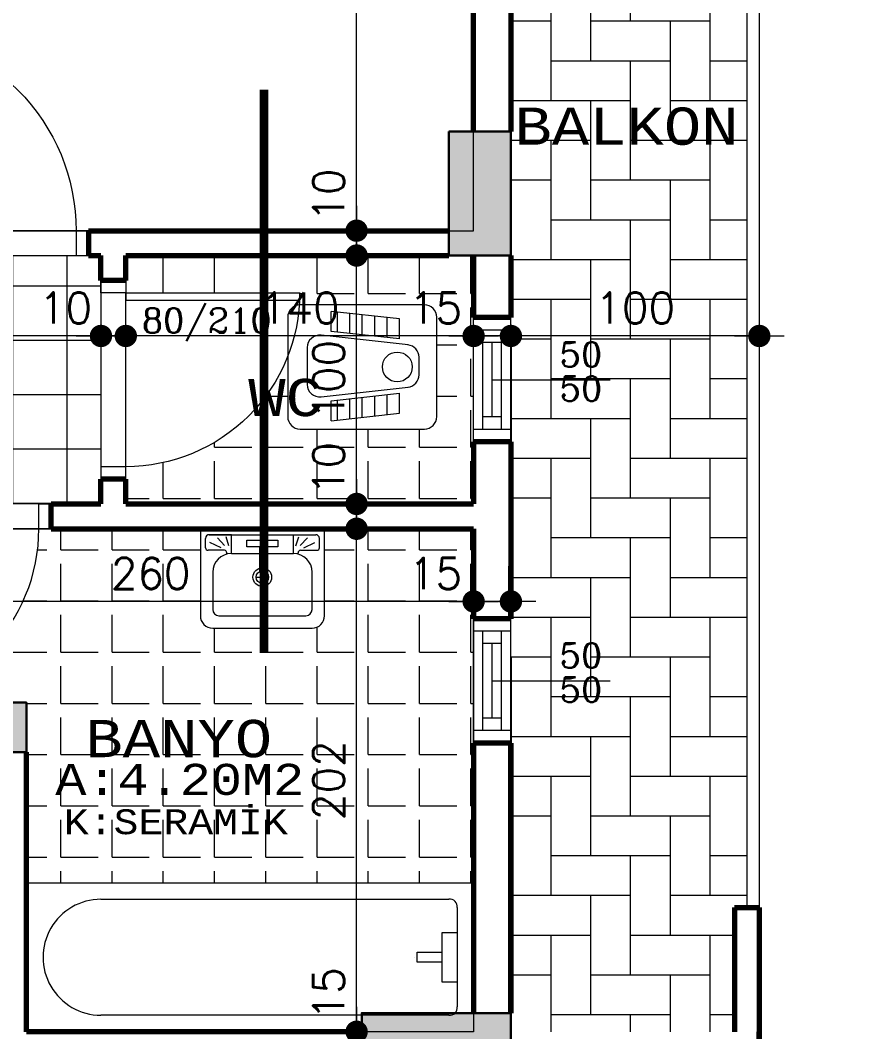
# Model space of a CAD drawing. Header units: millimetres. Extents: x 35860 to 71103, y -11298 to -8385.
# Drawn here: x 47753.6 to 48095.9, y -9990.9 to -9583.7 of the extents above; entities that cross this region are included whole.
import ezdxf
from ezdxf.enums import TextEntityAlignment as Align

# ---------------------------------------------------------------- set-up
doc = ezdxf.new("R2010")
doc.units = ezdxf.units.MM
doc.header["$MEASUREMENT"] = 0
doc.layers.get('0').update_dxf_attribs({"lineweight": 15})
doc.layers.get('Defpoints').update_dxf_attribs({"lineweight": 20})
for name, color, linetype, lineweight in [('02', 2, 'Continuous', 20), ('03_Yazı', 1, 'Continuous', 30), ('05', 4, 'Continuous', 50), ('07', 3, 'Continuous', 70), ('Aks&Tefriş', 5, 'Continuous', 20), ('Kolon', 6, 'Continuous', 30), ('Merd&Balkon', 40, 'Continuous', 20), ('Ölçü', 140, 'Continuous', 20)]:
    doc.layers.add(name, color=color, linetype=linetype, lineweight=lineweight)
doc.layers.add('Lay_X', color=45, linetype='Continuous', lineweight=13, plot=False)
doc.styles.add('0', font='txt.shx')
doc.styles.add('C', font='')
doc.styles.add('C3', font='', dxfattribs={"height": 15})
doc.styles.add('ROMANC', font='romanc', dxfattribs={"height": 0.11})
doc.styles.get('C').set_extended_font_data('Courier New Tur')
doc.styles.get('C3').set_extended_font_data('Courier New Tur')
doc.dimstyles.new('2', dxfattribs={"dimtxt": 12.5, "dimasz": 1, "dimexe": 0, "dimexo": 0, "dimgap": 5, "dimtad": 1, "dimdec": 0, "dimlfac": -1, "dimzin": 12, "dimdsep": 46, "dimtxsty": '0', "dimblk": 'DOT', "dimcen": 2.5, "dimse1": 1, "dimse2": 1, "dimclrd": 256, "dimclrt": 1, "dimadec": 0, "dimazin": 0, "dimtfac": 1, "dimtdec": 0, "dimtmove": 0, "dimatfit": 0, "dimldrblk": 'DOT', "dimfxl": 1, "dimtolj": 1, "dimtzin": 0, "dimlwd": -1, "dimarcsym": 0})
doc.dimstyles.new('_VI80I', dxfattribs={"dimtxt": 15, "dimasz": 1, "dimexe": 0, "dimexo": 100, "dimgap": 5, "dimtad": 1, "dimdec": 0, "dimlfac": -1, "dimzin": 12, "dimdsep": 46, "dimtxsty": '0', "dimblk1": 'DOT80_2', "dimblk2": 'DOT80_1', "dimsah": 1, "dimcen": 2.5, "dimse1": 1, "dimse2": 1, "dimclrd": 256, "dimclrt": 1, "dimadec": 8, "dimazin": 0, "dimtfac": 1, "dimtdec": 0, "dimtmove": 0, "dimatfit": 0, "dimldrblk": 'DOT', "dimfxl": 1, "dimtolj": 1, "dimtzin": 0, "dimlwd": -1, "dimarcsym": 0})
pattern_1 = [(0, (-2080.745, 0), (0, 20.625), [15, -5.625]), (90, (-2080.745, 0), (-20.625, 1e-15), [15, -5.625])]

# ---------------------------------------------------------------- blocks, each defined once
blk = doc.blocks.new('DOT')
at = {"color": 0}
blk.add_line((-10, 0), (10, 0), dxfattribs=at)
at = {"color": 0, "const_width": 4.5}
blk.add_lwpolyline([(-2.25, 0, 1), (2.25, 0, 1)], format="xyb", close=True, dxfattribs=at)
blk = doc.blocks.new('*D620')
at = {"layer": 'Defpoints', "color": 0, "transparency": 16777216}
for p in [(47951.06, -9703.42), (47951.06, -9710.8), (48051.06, -9940.92)]:
    blk.add_point(p, dxfattribs=at)
at = {"layer": 'Ölçü', "transparency": 16777216}
blk.add_line((48050.06, -9710.8), (47952.06, -9710.8), dxfattribs=at)
at = {"layer": 'Ölçü', "transparency": 16777216, "rotation": 180}
blk.add_blockref('DOT', (47951.06, -9710.8), dxfattribs=at)
at = {"layer": 'Ölçü', "transparency": 16777216}
blk.add_blockref('DOT', (48051.06, -9710.8), dxfattribs=at)
at = {"layer": 'Ölçü', "color": 1, "transparency": 16777216, "insert": (48001.06, -9699.55), "char_height": 12.5, "attachment_point": 5, "style": '0'}
blk.add_mtext('\\A1;100', dxfattribs=at)
blk = doc.blocks.new('*D621')
at = {"layer": 'Defpoints', "color": 0, "transparency": 16777216}
for p in [(47936.06, -9703.42), (47951.06, -9703.42), (47936.06, -9710.8)]:
    blk.add_point(p, dxfattribs=at)
at = {"layer": 'Ölçü', "transparency": 16777216}
for p, q in [((47935.06, -9710.8), (47907.39, -9710.8)), ((47951.06, -9710.8), (47936.06, -9710.8)), ((47952.06, -9710.8), (47953.06, -9710.8))]:
    blk.add_line(p, q, dxfattribs=at)
blk.add_blockref('DOT', (47936.06, -9710.8), dxfattribs=at)
at = {"layer": 'Ölçü', "transparency": 16777216, "rotation": 180}
blk.add_blockref('DOT', (47951.06, -9710.8), dxfattribs=at)
at = {"layer": 'Ölçü', "color": 1, "transparency": 16777216, "insert": (47920.73, -9699.55), "char_height": 12.5, "attachment_point": 5, "style": '0'}
blk.add_mtext('\\A1;15', dxfattribs=at)
blk = doc.blocks.new('*D622')
at = {"layer": 'Defpoints', "color": 0, "transparency": 16777216}
for p in [(47796.06, -9688.42), (47936.06, -9703.42), (47796.06, -9710.8)]:
    blk.add_point(p, dxfattribs=at)
at = {"layer": 'Ölçü', "transparency": 16777216}
blk.add_line((47935.06, -9710.8), (47797.06, -9710.8), dxfattribs=at)
at = {"layer": 'Ölçü', "transparency": 16777216, "rotation": 180}
blk.add_blockref('DOT', (47796.06, -9710.8), dxfattribs=at)
at = {"layer": 'Ölçü', "transparency": 16777216}
blk.add_blockref('DOT', (47936.06, -9710.8), dxfattribs=at)
at = {"layer": 'Ölçü', "color": 1, "transparency": 16777216, "insert": (47866.06, -9699.55), "char_height": 12.5, "attachment_point": 5, "style": '0'}
blk.add_mtext('\\A1;140', dxfattribs=at)
blk = doc.blocks.new('*D623')
at = {"layer": 'Defpoints', "color": 0, "transparency": 16777216}
for p in [(47786.06, -9688.42), (47796.06, -9688.42), (47786.06, -9710.8)]:
    blk.add_point(p, dxfattribs=at)
at = {"layer": 'Ölçü', "transparency": 16777216}
for p, q in [((47785.06, -9710.8), (47759.48, -9710.8)), ((47796.06, -9710.8), (47786.06, -9710.8)), ((47797.06, -9710.8), (47798.06, -9710.8))]:
    blk.add_line(p, q, dxfattribs=at)
blk.add_blockref('DOT', (47786.06, -9710.8), dxfattribs=at)
at = {"layer": 'Ölçü', "transparency": 16777216, "rotation": 180}
blk.add_blockref('DOT', (47796.06, -9710.8), dxfattribs=at)
at = {"layer": 'Ölçü', "color": 1, "transparency": 16777216, "insert": (47771.77, -9699.55), "char_height": 12.5, "attachment_point": 5, "style": '0'}
blk.add_mtext('\\A1;10', dxfattribs=at)
blk = doc.blocks.new('*D624')
at = {"layer": 'Defpoints', "color": 0, "transparency": 16777216}
for p in [(47786.06, -9688.42), (47376.06, -9710.8), (47376.06, -9778.42)]:
    blk.add_point(p, dxfattribs=at)
at = {"layer": 'Ölçü', "transparency": 16777216}
blk.add_line((47785.06, -9710.8), (47377.06, -9710.8), dxfattribs=at)
at = {"layer": 'Ölçü', "transparency": 16777216, "rotation": 180}
blk.add_blockref('DOT', (47376.06, -9710.8), dxfattribs=at)
at = {"layer": 'Ölçü', "transparency": 16777216}
blk.add_blockref('DOT', (47786.06, -9710.8), dxfattribs=at)
at = {"layer": 'Ölçü', "color": 1, "transparency": 16777216, "insert": (47581.06, -9699.55), "char_height": 12.5, "attachment_point": 5, "style": '0'}
blk.add_mtext('\\A1;410', dxfattribs=at)
blk = doc.blocks.new('*D628')
at = {"layer": 'Defpoints', "color": 0, "transparency": 16777216}
for p in [(47936.06, -9817.68), (47936.06, -9824.67), (47951.06, -9824.67)]:
    blk.add_point(p, dxfattribs=at)
at = {"layer": 'Ölçü', "transparency": 16777216}
for p, q in [((47935.06, -9817.68), (47907.39, -9817.68)), ((47951.06, -9817.68), (47936.06, -9817.68)), ((47952.06, -9817.68), (47953.06, -9817.68))]:
    blk.add_line(p, q, dxfattribs=at)
blk.add_blockref('DOT', (47936.06, -9817.68), dxfattribs=at)
at = {"layer": 'Ölçü', "transparency": 16777216, "rotation": 180}
blk.add_blockref('DOT', (47951.06, -9817.68), dxfattribs=at)
at = {"layer": 'Ölçü', "color": 1, "transparency": 16777216, "insert": (47920.73, -9806.43), "char_height": 12.5, "attachment_point": 5, "style": '0'}
blk.add_mtext('\\A1;15', dxfattribs=at)
blk = doc.blocks.new('*D629')
at = {"layer": 'Defpoints', "color": 0, "transparency": 16777216}
for p in [(47676.06, -9788.42), (47676.06, -9817.68), (47936.06, -9824.67)]:
    blk.add_point(p, dxfattribs=at)
at = {"layer": 'Ölçü', "transparency": 16777216}
blk.add_line((47935.06, -9817.68), (47677.06, -9817.68), dxfattribs=at)
at = {"layer": 'Ölçü', "transparency": 16777216, "rotation": 180}
blk.add_blockref('DOT', (47676.06, -9817.68), dxfattribs=at)
at = {"layer": 'Ölçü', "transparency": 16777216}
blk.add_blockref('DOT', (47936.06, -9817.68), dxfattribs=at)
at = {"layer": 'Ölçü', "color": 1, "transparency": 16777216, "insert": (47806.06, -9806.43), "char_height": 12.5, "attachment_point": 5, "style": '0'}
blk.add_mtext('\\A1;260', dxfattribs=at)
blk = doc.blocks.new('*D680')
at = {"layer": 'Defpoints', "color": 0, "transparency": 16777216}
for p in [(47888.96, -9990.92), (47951.06, -9990.92), (47951.06, -10005.92)]:
    blk.add_point(p, dxfattribs=at)
at = {"layer": 'Ölçü', "transparency": 16777216}
for p, q in [((47888.96, -9989.92), (47888.96, -9962.26)), ((47888.96, -10005.92), (47888.96, -9990.92)), ((47888.96, -10006.92), (47888.96, -10007.92))]:
    blk.add_line(p, q, dxfattribs=at)
for p, rotation in [((47888.96, -9990.92), 270), ((47888.96, -10005.92), 90)]:
    blk.add_blockref('DOT', p, dxfattribs=dict(at, rotation=rotation))
at = {"layer": 'Ölçü', "color": 1, "transparency": 16777216, "insert": (47877.71, -9975.59), "char_height": 12.5, "attachment_point": 5, "rotation": 90, "style": '0'}
blk.add_mtext('\\A1;15', dxfattribs=at)
blk = doc.blocks.new('*D681')
at = {"layer": 'Defpoints', "color": 0, "transparency": 16777216}
for p in [(47888.96, -9788.42), (47936.06, -9788.42), (47951.06, -9990.92)]:
    blk.add_point(p, dxfattribs=at)
at = {"layer": 'Ölçü', "transparency": 16777216}
blk.add_line((47888.96, -9989.92), (47888.96, -9789.42), dxfattribs=at)
for p, rotation in [((47888.96, -9788.42), 90), ((47888.96, -9990.92), 270)]:
    blk.add_blockref('DOT', p, dxfattribs=dict(at, rotation=rotation))
at = {"layer": 'Ölçü', "color": 1, "transparency": 16777216, "insert": (47877.71, -9889.67), "char_height": 12.5, "attachment_point": 5, "rotation": 90, "style": '0'}
blk.add_mtext('\\A1;202', dxfattribs=at)
blk = doc.blocks.new('*D682')
at = {"layer": 'Defpoints', "color": 0, "transparency": 16777216}
for p in [(47888.96, -9778.42), (47936.06, -9778.42), (47936.06, -9788.42)]:
    blk.add_point(p, dxfattribs=at)
at = {"layer": 'Ölçü', "transparency": 16777216}
for p, q in [((47888.96, -9777.42), (47888.96, -9751.84)), ((47888.96, -9788.42), (47888.96, -9778.42)), ((47888.96, -9789.42), (47888.96, -9790.42))]:
    blk.add_line(p, q, dxfattribs=at)
for p, rotation in [((47888.96, -9778.42), 270), ((47888.96, -9788.42), 90)]:
    blk.add_blockref('DOT', p, dxfattribs=dict(at, rotation=rotation))
at = {"layer": 'Ölçü', "color": 1, "transparency": 16777216, "insert": (47877.71, -9764.13), "char_height": 12.5, "attachment_point": 5, "rotation": 90, "style": '0'}
blk.add_mtext('\\A1;10', dxfattribs=at)
blk = doc.blocks.new('*D683')
at = {"layer": 'Defpoints', "color": 0, "transparency": 16777216}
for p in [(47888.96, -9678.42), (47926.06, -9678.42), (47936.06, -9778.42)]:
    blk.add_point(p, dxfattribs=at)
at = {"layer": 'Ölçü', "transparency": 16777216}
blk.add_line((47888.96, -9777.42), (47888.96, -9679.42), dxfattribs=at)
for p, rotation in [((47888.96, -9678.42), 90), ((47888.96, -9778.42), 270)]:
    blk.add_blockref('DOT', p, dxfattribs=dict(at, rotation=rotation))
at = {"layer": 'Ölçü', "color": 1, "transparency": 16777216, "insert": (47877.71, -9728.42), "char_height": 12.5, "attachment_point": 5, "rotation": 90, "style": '0'}
blk.add_mtext('\\A1;100', dxfattribs=at)
blk = doc.blocks.new('*D684')
at = {"layer": 'Defpoints', "color": 0, "transparency": 16777216}
for p in [(47888.96, -9668.42), (47926.06, -9668.42), (47926.06, -9678.42)]:
    blk.add_point(p, dxfattribs=at)
at = {"layer": 'Ölçü', "transparency": 16777216}
for p, q in [((47888.96, -9667.42), (47888.96, -9641.84)), ((47888.96, -9678.42), (47888.96, -9668.42)), ((47888.96, -9679.42), (47888.96, -9680.42))]:
    blk.add_line(p, q, dxfattribs=at)
for p, rotation in [((47888.96, -9668.42), 270), ((47888.96, -9678.42), 90)]:
    blk.add_blockref('DOT', p, dxfattribs=dict(at, rotation=rotation))
at = {"layer": 'Ölçü', "color": 1, "transparency": 16777216, "insert": (47877.71, -9654.13), "char_height": 12.5, "attachment_point": 5, "rotation": 90, "style": '0'}
blk.add_mtext('\\A1;10', dxfattribs=at)
blk = doc.blocks.new('*D685')
at = {"layer": 'Defpoints', "color": 0, "transparency": 16777216}
for p in [(47888.96, -9235.34), (47891.87, -9235.34), (47926.06, -9668.42)]:
    blk.add_point(p, dxfattribs=at)
at = {"layer": 'Ölçü', "transparency": 16777216}
blk.add_line((47888.96, -9667.42), (47888.96, -9236.34), dxfattribs=at)
for p, rotation in [((47888.96, -9235.34), 90), ((47888.96, -9668.42), 270)]:
    blk.add_blockref('DOT', p, dxfattribs=dict(at, rotation=rotation))
at = {"layer": 'Ölçü', "color": 1, "transparency": 16777216, "insert": (47877.71, -9451.88), "char_height": 12.5, "attachment_point": 5, "rotation": 90, "style": '0'}
blk.add_mtext('\\A1;433', dxfattribs=at)
blk = doc.blocks.new('DOT80_2')
at = {"color": 0}
blk.add_line((0, 0), (0, -80), dxfattribs=at)
blk.add_blockref('DOT', (0, 0))
blk = doc.blocks.new('DOT80_1')
at = {"color": 0}
blk.add_line((0, 0), (0, 80), dxfattribs=at)
blk.add_blockref('DOT', (0, 0))
blk = doc.blocks.new('*D871')
at = {"layer": 'Aks&Tefriş', "transparency": 16777216}
blk.add_line((48228.66, -10054.92), (48228.66, -9941.92), dxfattribs=at)
at = {"layer": 'Defpoints', "color": 0, "transparency": 16777216}
for p in [(48051.06, -9940.92), (48228.66, -9940.92), (48051.06, -10055.92)]:
    blk.add_point(p, dxfattribs=at)
at = {"layer": 'Aks&Tefriş', "transparency": 16777216}
for name, p, rotation in [('DOT80_1', (48228.66, -9940.92), 90), ('DOT80_2', (48228.66, -10055.92), 270)]:
    blk.add_blockref(name, p, dxfattribs=dict(at, rotation=rotation))
at = {"layer": 'Aks&Tefriş', "color": 1, "transparency": 16777216, "insert": (48216.16, -9998.42), "char_height": 15, "attachment_point": 5, "rotation": 90, "style": '0'}
blk.add_mtext('\\A1;115', dxfattribs=at)
blk = doc.blocks.new('*D872')
at = {"layer": 'Aks&Tefriş', "transparency": 16777216}
blk.add_line((48228.66, -9939.92), (48228.66, -9875.67), dxfattribs=at)
at = {"layer": 'Defpoints', "color": 0, "transparency": 16777216}
for p in [(47951.06, -9874.67), (48228.66, -9874.67), (48051.06, -9940.92)]:
    blk.add_point(p, dxfattribs=at)
at = {"layer": 'Aks&Tefriş', "transparency": 16777216}
for name, p, rotation in [('DOT80_1', (48228.66, -9874.67), 90), ('DOT80_2', (48228.66, -9940.92), 270)]:
    blk.add_blockref(name, p, dxfattribs=dict(at, rotation=rotation))
at = {"layer": 'Aks&Tefriş', "color": 1, "transparency": 16777216, "insert": (48216.16, -9907.8), "char_height": 15, "attachment_point": 5, "rotation": 90, "style": '0'}
blk.add_mtext('\\A1;66', dxfattribs=at)
blk = doc.blocks.new('*D873')
at = {"layer": 'Aks&Tefriş', "transparency": 16777216}
blk.add_line((48228.66, -9873.67), (48228.66, -9825.67), dxfattribs=at)
at = {"layer": 'Defpoints', "color": 0, "transparency": 16777216}
for p in [(47951.06, -9824.67), (48228.66, -9824.67), (47951.06, -9874.67)]:
    blk.add_point(p, dxfattribs=at)
at = {"layer": 'Aks&Tefriş', "transparency": 16777216}
for name, p, rotation in [('DOT80_1', (48228.66, -9824.67), 90), ('DOT80_2', (48228.66, -9874.67), 270)]:
    blk.add_blockref(name, p, dxfattribs=dict(at, rotation=rotation))
at = {"layer": 'Aks&Tefriş', "color": 1, "transparency": 16777216, "insert": (48216.16, -9849.67), "char_height": 15, "attachment_point": 5, "rotation": 90, "style": '0'}
blk.add_mtext('\\A1;50', dxfattribs=at)
blk = doc.blocks.new('*D874')
at = {"layer": 'Aks&Tefriş', "transparency": 16777216}
blk.add_line((48228.66, -9823.67), (48228.66, -9754.42), dxfattribs=at)
at = {"layer": 'Defpoints', "color": 0, "transparency": 16777216}
for p in [(47951.06, -9753.42), (48228.66, -9753.42), (47951.06, -9824.67)]:
    blk.add_point(p, dxfattribs=at)
at = {"layer": 'Aks&Tefriş', "transparency": 16777216}
for name, p, rotation in [('DOT80_1', (48228.66, -9753.42), 90), ('DOT80_2', (48228.66, -9824.67), 270)]:
    blk.add_blockref(name, p, dxfattribs=dict(at, rotation=rotation))
at = {"layer": 'Aks&Tefriş', "color": 1, "transparency": 16777216, "insert": (48216.16, -9789.05), "char_height": 15, "attachment_point": 5, "rotation": 90, "style": '0'}
blk.add_mtext('\\A1;71', dxfattribs=at)
blk = doc.blocks.new('*D875')
at = {"layer": 'Aks&Tefriş', "transparency": 16777216}
blk.add_line((48228.66, -9752.42), (48228.66, -9704.42), dxfattribs=at)
at = {"layer": 'Defpoints', "color": 0, "transparency": 16777216}
for p in [(47951.06, -9703.42), (48228.66, -9703.42), (47951.06, -9753.42)]:
    blk.add_point(p, dxfattribs=at)
at = {"layer": 'Aks&Tefriş', "transparency": 16777216}
for name, p, rotation in [('DOT80_1', (48228.66, -9703.42), 90), ('DOT80_2', (48228.66, -9753.42), 270)]:
    blk.add_blockref(name, p, dxfattribs=dict(at, rotation=rotation))
at = {"layer": 'Aks&Tefriş', "color": 1, "transparency": 16777216, "insert": (48216.16, -9728.42), "char_height": 15, "attachment_point": 5, "rotation": 90, "style": '0'}
blk.add_mtext('\\A1;50', dxfattribs=at)
blk = doc.blocks.new('*D876')
at = {"layer": 'Aks&Tefriş', "transparency": 16777216}
blk.add_line((48228.66, -9702.42), (48228.66, -9561.92), dxfattribs=at)
at = {"layer": 'Defpoints', "color": 0, "transparency": 16777216}
for p in [(47951.06, -9560.92), (48228.66, -9560.92), (47951.06, -9703.42)]:
    blk.add_point(p, dxfattribs=at)
at = {"layer": 'Aks&Tefriş', "transparency": 16777216}
for name, p, rotation in [('DOT80_1', (48228.66, -9560.92), 90), ('DOT80_2', (48228.66, -9703.42), 270)]:
    blk.add_blockref(name, p, dxfattribs=dict(at, rotation=rotation))
at = {"layer": 'Aks&Tefriş', "color": 1, "transparency": 16777216, "insert": (48216.16, -9632.17), "char_height": 15, "attachment_point": 5, "rotation": 90, "style": '0'}
blk.add_mtext('\\A1;143', dxfattribs=at)

msp = doc.modelspace()

# ---------------------------------------------------------------- hatches: boundary and pattern name
h = msp.add_hatch()
h.set_pattern_fill('SERAMIK9', color=256, scale=4, style=0, pattern_type=2)
h.set_pattern_definition([(0, (-2080.745, 0), (16, 16), [48, -16]), (90, (-2064.745, 0), (-16, -16), [48, -16])])
h.paths.add_polyline_path([(48046.06, -9232.13), (47951.06, -9227.94), (47951.06, -9247.38), (47951.06, -9252.38), (47936.06, -9252.38), (47936.06, -9322.38), (47951.06, -9322.38), (47951.06, -9327.38), (47951.06, -9373.08), (47951.06, -9423.08), (47951.06, -9440.92), (47951.06, -9560.92), (47951.06, -9628.42), (47951.06, -9678.42), (47951.06, -9703.42), (47951.06, -9753.42), (47951.06, -9824.67), (47951.06, -9874.67), (47951.06, -9983.42), (47951.06, -9990.92), (48041.06, -9990.92), (48041.06, -9940.92), (48046.06, -9940.92)])
h.paths.add_polyline_path([(47952.94, -9519.14), (47986.27, -9519.14), (47986.27, -9500.39), (47952.94, -9500.39)], flags=24)
h.paths.add_polyline_path([(47952.94, -9501.55), (47986.27, -9501.55), (47986.27, -9482.8), (47952.94, -9482.8)], flags=24)
h.paths.add_polyline_path([(47985.44, -9448.82), (48016.69, -9448.82), (48016.69, -9467.57), (47985.44, -9467.57)], flags=24)
h.paths.add_polyline_path([(47985.44, -9690.17), (48016.69, -9690.17), (48016.69, -9708.92), (47985.44, -9708.92)], flags=24)
h.paths.add_polyline_path([(47969.61, -9725.77), (47990.8, -9725.77), (47990.8, -9710.77), (47969.61, -9710.77)], flags=24)
h.paths.add_polyline_path([(47969.61, -9739.54), (47990.8, -9739.54), (47990.8, -9724.54), (47969.61, -9724.54)], flags=24)
h.paths.add_polyline_path([(47969.61, -9846.92), (47990.8, -9846.92), (47990.8, -9831.92), (47969.61, -9831.92)], flags=24)
h.paths.add_polyline_path([(47969.61, -9860.69), (47990.8, -9860.69), (47990.8, -9845.69), (47969.61, -9845.69)], flags=24)
h.paths.add_polyline_path([(47946.39, -9638.21), (48048.81, -9638.21), (48048.81, -9614.55), (47946.39, -9614.55)], flags=9)
h = msp.add_hatch()
h.set_pattern_fill('ANSI33', color=256, scale=30, style=0)
h.paths.add_polyline_path([(47466.06, -9402.81), (47466.06, -9351.71), (47491.06, -9352.81), (47491.06, -9402.81)])
h.paths.add_polyline_path([(47951.06, -9983.42), (47891.06, -9983.42), (47891.06, -10013.42), (47951.06, -10013.42)])
h.paths.add_polyline_path([(47926.06, -9628.42), (47951.06, -9628.42), (47951.06, -9678.42), (47926.06, -9678.42)])
h.paths.add_polyline_path([(47491.06, -9638.42), (47491.06, -9678.42), (47466.06, -9678.42), (47466.06, -9638.42)])
h.paths.add_polyline_path([(47926.06, -10368.42), (47951.06, -10368.42), (47951.06, -10318.42), (47926.06, -10318.42)])
h.paths.add_polyline_path([(47491.06, -10368.42), (47491.06, -10318.42), (47466.06, -10318.42), (47466.06, -10368.42)])
h.paths.add_polyline_path([(47926.06, -9423.08), (47926.06, -9371.98), (47951.06, -9373.08), (47951.06, -9423.08)])
h.paths.add_polyline_path([(47661.06, -9360.3), (47686.06, -9361.4), (47686.06, -9411.4), (47661.06, -9411.4)])
h.paths.add_polyline_path([(47391.06, -10138.42), (47366.06, -10138.42), (47366.06, -10073.42), (47391.06, -10073.42)])
h.paths.add_polyline_path([(47391.06, -9923.42), (47391.06, -9858.42), (47366.06, -9858.42), (47366.06, -9923.42)])
h.paths.add_polyline_path([(47661.06, -9873.42), (47661.06, -9878.42), (47666.06, -9878.42), (47756.06, -9878.42), (47756.06, -9858.42), (47661.06, -9858.42)])
h.paths.add_polyline_path([(47661.06, -10133.42), (47661.06, -10118.42), (47756.06, -10118.42), (47756.06, -10138.42), (47661.06, -10138.42)])
h.paths.add_polyline_path([(47661.06, -10623.42), (47686.06, -10623.42), (47686.06, -10573.42), (47661.06, -10573.42)])
h.paths.add_polyline_path([(47491.06, -10623.42), (47491.06, -10573.42), (47466.06, -10573.42), (47466.06, -10623.42)])
h.paths.add_polyline_path([(47926.06, -10623.42), (47926.06, -10573.42), (47951.06, -10573.42), (47951.06, -10623.42)])
h.paths.add_polyline_path([(47051.06, -9384.52), (47051.06, -9333.42), (47076.06, -9334.52), (47076.06, -9384.52)])
h.paths.add_polyline_path([(47101.06, -9678.42), (47051.06, -9678.42), (47051.06, -9653.42), (47101.06, -9653.42)])
h.paths.add_polyline_path([(47091.06, -9893.42), (47051.06, -9893.42), (47051.06, -9923.42), (47091.06, -9923.42)])
h.paths.add_polyline_path([(47076.06, -10623.42), (47076.06, -10573.42), (47051.06, -10573.42), (47051.06, -10623.42)])
h.paths.add_polyline_path([(47101.06, -10318.42), (47051.06, -10318.42), (47051.06, -10343.42), (47101.06, -10343.42)])
h = msp.add_hatch()
h.set_pattern_fill('NET', color=256, scale=175, style=0)
h.set_pattern_definition([(0, (-2080.745, 0), (0, 21.875), []), (90, (-2080.745, 0), (-21.875, 1e-15), [])])
h.paths.add_polyline_path([(47786.06, -9678.42), (47376.06, -9678.42), (47376.06, -9858.42), (47400.04, -9858.42), (47400.04, -9778.42), (47403.04, -9778.42), (47403.04, -9778.48, -0.40327), (47480.04, -9858.42), (47666.06, -9858.42), (47666.06, -9778.42), (47786.06, -9778.42)])
h.paths.add_polyline_path([(47761.35, -9690.17), (47782.19, -9690.17), (47782.19, -9708.92), (47761.35, -9708.92)], flags=24)
h.paths.add_polyline_path([(47564.39, -9690.17), (47597.73, -9690.17), (47597.73, -9708.92), (47564.39, -9708.92)], flags=24)
h.paths.add_polyline_path([(47379.94, -9690.17), (47400.77, -9690.17), (47400.77, -9708.92), (47379.94, -9708.92)], flags=24)
h.paths.add_polyline_path([(47641.35, -9797.05), (47662.19, -9797.05), (47662.19, -9815.8), (47641.35, -9815.8)], flags=24)
h.paths.add_polyline_path([(47502.31, -9797.05), (47539.81, -9797.05), (47539.81, -9815.8), (47502.31, -9815.8)], flags=24)
h.paths.add_polyline_path([(47528.14, -9854.55), (47528.14, -9831.63), (47546.89, -9831.63), (47546.89, -9854.55)], flags=24)
h.paths.add_polyline_path([(47528.14, -9785.09), (47528.14, -9751.76), (47546.89, -9751.76), (47546.89, -9785.09)], flags=24)
h.paths.add_polyline_path([(47416.67, -9783.05), (47528.32, -9783.05), (47528.32, -9763.21), (47416.67, -9763.21)], flags=25)
h.paths.add_polyline_path([(47419.7, -9768.8), (47531.77, -9768.8), (47531.77, -9747.72), (47419.7, -9747.72)], flags=24)
h.paths.add_polyline_path([(47430.4, -9752.22), (47516.68, -9752.22), (47516.68, -9729.72), (47430.4, -9729.72)], flags=24)
h = msp.add_hatch()
h.set_pattern_fill('ANGLE', color=256, scale=75, style=0)
h.set_pattern_definition(pattern_1)
h.paths.add_polyline_path([(47936.06, -9753.42), (47936.06, -9703.42), (47936.06, -9678.42), (47926.06, -9678.42), (47852.66, -9678.42), (47852.66, -9693.42), (47866.06, -9693.42), (47866.06, -9696.42), (47866, -9696.42, -0.006654), (47865.89, -9698.28, -0.016794), (47866.23, -9698.27), (47916.23, -9698.27, -0.414214), (47921.23, -9703.27), (47921.23, -9743.27, -0.414214), (47916.23, -9748.27), (47866.23, -9748.27, -0.414214), (47861.23, -9743.27), (47861.23, -9718.98, -0.063924), (47852.66, -9734.61), (47852.66, -9778.42), (47936.06, -9778.42)])
h.paths.add_polyline_path([(47850.66, -9737.23, -0.227459), (47796.06, -9763.42), (47796.06, -9768.42), (47796.06, -9778.42), (47850.66, -9778.42)])
h.paths.add_polyline_path([(47850.66, -9678.42), (47796.06, -9678.42), (47796.06, -9688.42), (47796.06, -9693.42), (47850.66, -9693.42)])
h.paths.add_polyline_path([(47909.27, -9690.17), (47932.19, -9690.17), (47932.19, -9708.92), (47909.27, -9708.92)], flags=24)
h.paths.add_polyline_path([(47849.39, -9690.17), (47882.73, -9690.17), (47882.73, -9708.92), (47849.39, -9708.92)], flags=9)
h.paths.add_polyline_path([(47868.33, -9774.55), (47868.33, -9753.71), (47887.08, -9753.71), (47887.08, -9774.55)], flags=24)
h.paths.add_polyline_path([(47840.68, -9747.43), (47880.07, -9747.43), (47880.07, -9723.77), (47840.68, -9723.77)], flags=9)
h = msp.add_hatch()
h.set_pattern_fill('ANGLE', color=256, scale=75, style=0)
h.set_pattern_definition(pattern_1)
h.paths.add_polyline_path([(47936.06, -9788.42), (47876.06, -9788.42), (47876.06, -9823.42, -0.414214), (47871.06, -9828.42), (47831.06, -9828.42, -0.414214), (47826.06, -9823.42), (47826.06, -9788.42), (47761.06, -9788.42, -0.401712), (47694.06, -9858.36), (47694.06, -9858.42), (47756.06, -9858.42), (47756.06, -9930.92), (47936.06, -9930.92)])
h.paths.add_polyline_path([(47691.06, -9788.42), (47676.06, -9788.42), (47676.06, -9858.42), (47691.06, -9858.42)])
h.paths.add_polyline_path([(47909.27, -9797.05), (47932.19, -9797.05), (47932.19, -9815.8), (47909.27, -9815.8)], flags=24)
h.paths.add_polyline_path([(47787.31, -9797.05), (47824.81, -9797.05), (47824.81, -9815.8), (47787.31, -9815.8)], flags=24)
h.paths.add_polyline_path([(47868.33, -9908.42), (47868.33, -9870.92), (47887.08, -9870.92), (47887.08, -9908.42)], flags=24)
h.paths.add_polyline_path([(47761.75, -9899.4), (47873.82, -9899.4), (47873.82, -9878.32), (47761.75, -9878.32)], flags=24)
h.paths.add_polyline_path([(47765.6, -9914.96), (47866.75, -9914.96), (47866.75, -9895.13), (47765.6, -9895.13)], flags=24)
h.paths.add_polyline_path([(47774.05, -9884.75), (47860.72, -9884.75), (47860.72, -9861.1), (47774.05, -9861.1)], flags=24)

# ---------------------------------------------------------------- linework, layer by layer
at = {"layer": '02'}
for p, q in [((47796.06, -9693.42), (47796.06, -9696.42)), ((47936.06, -9753.42), (47936.06, -9703.42)), ((47951.06, -9753.42), (47951.06, -9703.42)), ((47951.06, -9708.42), (47936.06, -9708.42)), ((47939.81, -9748.42), (47939.81, -9708.42)), ((47947.31, -9748.42), (47947.31, -9708.42)), ((47947.31, -9713.42), (47939.81, -9713.42)), ((47943.56, -9743.42), (47943.56, -9713.42)), ((47943.56, -9728.42), (47991.06, -9728.42)), ((47947.31, -9743.42), (47939.81, -9743.42)), ((47951.06, -9748.42), (47936.06, -9748.42)), ((47936.06, -9874.67), (47936.06, -9824.67)), ((47951.06, -9874.67), (47951.06, -9824.67)), ((47951.06, -9829.67), (47936.06, -9829.67)), ((47939.81, -9869.67), (47939.81, -9829.67)), ((47947.31, -9869.67), (47947.31, -9829.67)), ((47947.31, -9834.67), (47939.81, -9834.67)), ((47943.56, -9864.67), (47943.56, -9834.67)), ((47943.56, -9849.67), (47991.06, -9849.67)), ((47947.31, -9864.67), (47939.81, -9864.67)), ((47951.06, -9869.67), (47936.06, -9869.67))]:
    msp.add_line(p, q, dxfattribs=at)
for points in [[(47696.06, -9588.42, -0.414214), (47776.06, -9668.42), (47696.06, -9668.42), (47696.06, -9588.42), (47699.06, -9588.42), (47699.06, -9668.42)], [(47796.06, -9696.42), (47866.06, -9696.42), (47866.06, -9693.42, -0.414214), (47796.06, -9763.42), (47796.06, -9693.42), (47866.06, -9693.42)], [(47691.06, -9858.42, 0.414214), (47761.06, -9788.42), (47691.06, -9788.42), (47691.06, -9858.42), (47694.06, -9858.42), (47694.06, -9788.42)]]:
    msp.add_lwpolyline(points, format="xyb", dxfattribs=at)
for points in [[(47781.06, -9668.42), (47776.06, -9668.42), (47776.06, -9678.42), (47781.06, -9678.42)], [(47796.06, -9688.42), (47796.06, -9693.42), (47786.06, -9693.42), (47786.06, -9688.42)], [(47796.06, -9768.42), (47796.06, -9763.42), (47786.06, -9763.42), (47786.06, -9768.42)], [(47766.06, -9788.42), (47761.06, -9788.42), (47761.06, -9778.42), (47766.06, -9778.42)]]:
    msp.add_lwpolyline(points, dxfattribs=at)
at = {"layer": '05', "ltscale": 3}
for p, q in [((47850.66, -9838.34), (47850.66, -9611.69)), ((47850.66, -9838.34), (47850.66, -9611.69)), ((47850.66, -9838.34), (47850.66, -9611.69)), ((47851.66, -9838.34), (47851.66, -9611.69)), ((47851.66, -9838.34), (47851.66, -9611.69)), ((47851.66, -9838.34), (47851.66, -9611.69)), ((47852.66, -9838.34), (47852.66, -9611.69)), ((47852.66, -9838.34), (47852.66, -9611.69)), ((47852.66, -9838.34), (47852.66, -9611.69))]:
    msp.add_line(p, q, dxfattribs=at)
at = {"layer": '07'}
for p, q in [((47936.06, -9628.42), (47936.06, -9560.92)), ((47951.06, -9560.92), (47951.06, -9628.42)), ((47781.06, -9668.42), (47926.06, -9668.42)), ((47781.06, -9668.42), (47781.06, -9678.42)), ((47781.06, -9678.42), (47786.06, -9678.42)), ((47786.06, -9688.42), (47786.06, -9678.42)), ((47796.06, -9678.42), (47926.06, -9678.42)), ((47796.06, -9688.42), (47796.06, -9678.42)), ((47936.06, -9678.42), (47936.06, -9703.42)), ((47951.06, -9678.42), (47951.06, -9703.42)), ((47796.06, -9688.42), (47786.06, -9688.42)), ((47951.06, -9703.42), (47936.06, -9703.42)), ((47936.06, -9753.42), (47936.06, -9778.42)), ((47951.06, -9753.42), (47936.06, -9753.42)), ((47951.06, -9753.42), (47951.06, -9824.67)), ((47786.06, -9778.42), (47786.06, -9768.42)), ((47796.06, -9768.42), (47786.06, -9768.42)), ((47796.06, -9778.42), (47796.06, -9768.42)), ((47766.06, -9778.42), (47786.06, -9778.42)), ((47766.06, -9788.42), (47766.06, -9778.42)), ((47796.06, -9778.42), (47936.06, -9778.42)), ((47766.06, -9788.42), (47936.06, -9788.42)), ((47936.06, -9788.42), (47936.06, -9824.67)), ((47951.06, -9824.67), (47951.06, -9803.42)), ((47951.06, -9824.67), (47936.06, -9824.67)), ((47936.06, -9874.67), (47936.06, -9983.42)), ((47951.06, -9874.67), (47936.06, -9874.67)), ((47951.06, -9983.42), (47951.06, -9874.67)), ((47951.06, -9874.67), (47951.06, -9983.42)), ((47951.06, -9983.42), (47951.06, -9874.67)), ((47951.06, -9874.67), (47951.06, -9983.42)), ((47756.06, -9990.92), (47756.06, -9878.42)), ((48041.06, -9940.92), (48051.06, -9940.92)), ((48041.06, -9940.92), (48041.06, -9990.92)), ((48051.06, -9940.92), (48051.06, -10005.92)), ((47891.06, -9990.92), (47756.06, -9990.92)), ((48051.06, -10005.92), (48051.06, -9990.92)), ((48051.06, -10055.92), (48051.06, -9990.92)), ((48051.06, -10005.92), (48051.06, -9990.92))]:
    msp.add_line(p, q, dxfattribs=at)
at = {"layer": 'Aks&Tefriş', "linetype": 'Continuous'}
for p, q in [((47916.23, -9698.27), (47866.23, -9698.27)), ((47861.23, -9703.27), (47861.23, -9743.27)), ((47906.23, -9703.96), (47878.73, -9700.9)), ((47878.73, -9708.95), (47878.73, -9700.9)), ((47881.23, -9709.23), (47881.23, -9701.18)), ((47886.23, -9709.78), (47886.23, -9701.73)), ((47891.23, -9710.34), (47891.23, -9702.29)), ((47896.23, -9710.89), (47896.23, -9702.84)), ((47901.23, -9711.45), (47901.23, -9703.4)), ((47906.23, -9712), (47906.23, -9703.96)), ((47921.23, -9743.27), (47921.23, -9703.27)), ((47909.65, -9714.4), (47874.65, -9710.51)), ((47906.23, -9712), (47878.73, -9708.95)), ((47869.09, -9715.48), (47869.09, -9721.8)), ((47914.09, -9721.8), (47914.09, -9719.37)), ((47869.09, -9721.8), (47869.09, -9730.33)), ((47914.09, -9726.44), (47914.09, -9721.8)), ((47874.65, -9735.3), (47909.65, -9731.41)), ((47878.73, -9736.86), (47906.23, -9733.8)), ((47878.73, -9744.91), (47878.73, -9736.86)), ((47881.23, -9744.63), (47881.23, -9736.58)), ((47886.23, -9744.07), (47886.23, -9736.02)), ((47891.23, -9743.52), (47891.23, -9735.47)), ((47896.23, -9742.96), (47896.23, -9734.91)), ((47901.23, -9742.41), (47901.23, -9734.36)), ((47906.23, -9741.85), (47906.23, -9733.8)), ((47878.73, -9744.91), (47906.23, -9741.85)), ((47866.23, -9748.27), (47916.23, -9748.27)), ((47826.06, -9788.42), (47876.06, -9788.42)), ((47826.06, -9788.42), (47826.06, -9823.42)), ((47876.06, -9823.42), (47876.06, -9788.42)), ((47828.14, -9796.1), (47828.14, -9792.31)), ((47829.64, -9790.81), (47872.48, -9790.81)), ((47838.56, -9790.81), (47829.64, -9790.81)), ((47835.82, -9795.16), (47832.97, -9792.1)), ((47837.59, -9795.34), (47836.42, -9791.63)), ((47838.56, -9798.42), (47838.56, -9790.81)), ((47863.56, -9798.42), (47863.56, -9790.81)), ((47864.53, -9795.34), (47865.7, -9791.63)), ((47866.3, -9795.16), (47869.15, -9792.1)), ((47873.98, -9796.1), (47873.98, -9792.31)), ((47835.73, -9797.1), (47829.14, -9797.1)), ((47834.42, -9796.06), (47829.94, -9793.94)), ((47866.39, -9797.1), (47872.98, -9797.1)), ((47867.7, -9796.06), (47872.18, -9793.94)), ((47836.73, -9798.65), (47836.73, -9798.1)), ((47838.56, -9798.42), (47849.94, -9798.42)), ((47852.3, -9798.42), (47863.56, -9798.42)), ((47865.39, -9798.65), (47865.39, -9798.1)), ((47831.06, -9805.92), (47831.06, -9820.92)), ((47871.06, -9820.92), (47871.06, -9805.92)), ((47833.56, -9823.42), (47868.56, -9823.42)), ((47831.06, -9828.42), (47871.06, -9828.42))]:
    msp.add_line(p, q, dxfattribs=at)
at = {"layer": 'Aks&Tefriş'}
for p, q in [((47851, -9810.4), (47851, -9805.4)), ((47848.5, -9807.9), (47853.5, -9807.9)), ((47923.39, -9970.92), (47923.39, -9950.92)), ((47923.39, -9950.92), (47929.39, -9950.92)), ((47913.39, -9958.92), (47923.39, -9958.92)), ((47913.39, -9962.92), (47913.39, -9958.92)), ((47912.39, -9960.92), (47912.39, -9960.92)), ((47923.39, -9962.92), (47913.39, -9962.92)), ((47929.39, -9970.92), (47923.39, -9970.92))]:
    msp.add_line(p, q, dxfattribs=at)
for points in [[(47849.94, -9805.57), (47849.94, -9795.65), (47844.83, -9795.65), (47844.83, -9793), (47857.29, -9793), (47857.29, -9795.65), (47852.3, -9795.65), (47852.3, -9805.57), (47849.94, -9805.57)], [(47786.06, -9937.59), (47926.06, -9937.59)], [(47929.39, -9940.92), (47929.39, -9980.92)], [(47926.06, -9984.26), (47786.06, -9984.26)]]:
    msp.add_lwpolyline(points, dxfattribs=at)
msp.add_lwpolyline([(47936.06, -9930.92), (47936.06, -9990.92), (47756.06, -9990.92), (47756.06, -9930.92)], close=True, dxfattribs=at)
at = {"layer": 'Aks&Tefriş', "linetype": 'Continuous'}
msp.add_circle((47905.34, -9723.27), 6, dxfattribs=at)
at = {"layer": 'Aks&Tefriş'}
for radius in [3.75, 2.5]:
    msp.add_circle((47851, -9807.9), radius, dxfattribs=at)
at = {"layer": 'Aks&Tefriş', "linetype": 'Continuous'}
for centre, radius, start, end in [((47866.23, -9703.27), 5, 90, 180), ((47916.23, -9703.27), 5, 0, 90), ((47874.09, -9715.48), 5, 83.6598, 180), ((47909.09, -9719.37), 5, 0, 83.6598), ((47909.09, -9726.44), 5, 276.3402, 0), ((47874.09, -9730.33), 5, 180, 276.3402), ((47866.23, -9743.27), 5, 180, 270), ((47916.23, -9743.27), 5, 270, 0), ((47829.64, -9792.31), 1.5, 90, 180), ((47872.48, -9792.31), 1.5, 0, 90), ((47829.14, -9796.1), 1, 180, 270), ((47835.73, -9798.1), 1, 0, 90), ((47866.39, -9798.1), 1, 90, 180), ((47872.98, -9796.1), 1, 270, 0), ((47838.56, -9805.92), 7.5, 90, 180), ((47863.56, -9805.92), 7.5, 0, 90), ((47833.56, -9820.92), 2.5, 180, 270), ((47868.56, -9820.92), 2.5, 270, 0), ((47831.06, -9823.42), 5, 180, 270), ((47871.06, -9823.42), 5, 270, 0)]:
    msp.add_arc(centre, radius, start, end, dxfattribs=at)
at = {"layer": 'Aks&Tefriş'}
for centre, radius, start, end in [((47786.06, -9960.92), 23.33, 89.9999, 270.0001), ((47926.48, -9940.51), 2.95, 351.8699, 98.1301), ((47926.48, -9981.34), 2.95, 261.8699, 8.1301)]:
    msp.add_arc(centre, radius, start, end, dxfattribs=at)
at = {"layer": 'Kolon'}
for points in [[(47926.06, -9628.42), (47951.06, -9628.42), (47951.06, -9678.42), (47926.06, -9678.42)], [(47661.06, -9873.42), (47661.06, -9878.42), (47666.06, -9878.42), (47756.06, -9878.42), (47756.06, -9858.42), (47661.06, -9858.42), (47661.06, -9858.42)], [(47951.06, -9983.42), (47891.06, -9983.42), (47891.06, -10013.42), (47951.06, -10013.42)]]:
    msp.add_lwpolyline(points, close=True, dxfattribs=at)
at = {"layer": 'Lay_X'}
for points in [[(47686.06, -9226.27), (47686.06, -9668.42), (47936.06, -9668.42), (47936.06, -9237.29)], [(47376.06, -9858.42), (47376.06, -9678.42), (47786.06, -9678.42), (47786.06, -9778.42), (47666.06, -9778.42), (47666.06, -9858.42)], [(47676.06, -9858.42), (47676.06, -9788.42), (47936.06, -9788.42), (47936.06, -9990.92), (47756.06, -9990.92), (47756.06, -9858.42)]]:
    msp.add_lwpolyline(points, close=True, dxfattribs=at)
at = {"layer": 'Merd&Balkon'}
for p, q in [((48051.06, -9227.34), (48051.06, -9940.92)), ((48046.06, -9232.13), (48046.06, -9940.92))]:
    msp.add_line(p, q, dxfattribs=at)

# ---------------------------------------------------------------- texts
at = {"layer": '03_Yazı', "style": 'C3'}
for s, p in [('BALKON', (47997.6, -9626.34)), ('WC', (47860.38, -9735.56))]:
    msp.add_text(s, height=15, dxfattribs=at).set_placement(p, align=Align.MIDDLE_CENTER)
at = {"layer": '03_Yazı', "style": 'ROMANC'}
for s, p in [('80/210', (47802.48, -9709.55)), ('50', (47970.69, -9723.27)), ('50', (47970.69, -9737.04)), ('50', (47970.69, -9844.42)), ('50', (47970.69, -9858.19))]:
    msp.add_text(s, height=10, dxfattribs=at).set_placement(p)
at = {"layer": '03_Yazı', "style": 'C', "flags": 12}
for tag, text, height, p in [('BANYO', 'BANYO', 15, (47817.38, -9872.88)), ('K:SERAMİK', 'K:SERAMİK', 10, (47816.18, -9906.37))]:
    msp.add_attdef(tag, text=text, height=height, dxfattribs=at).set_placement(p, align=Align.MIDDLE_CENTER)
at = {"layer": '03_Yazı', "style": 'C'}
msp.add_attdef('A:4.20M2', text='A:10.00m2', height=12.5, dxfattribs=at).set_placement((47817.78, -9889.31), align=Align.MIDDLE_CENTER)

# ---------------------------------------------------------------- dimensions: what is measured, and where the dimension line sits
at = {"layer": 'Aks&Tefriş'}
for base, p1, p2, picture, middle in [((48228.66131897, -9560.92189481), (47951.06009006, -9703.42189481), (47951.06009006, -9560.92189481), '*D876', (48216.16131897, -9632.17189481)), ((48228.66, -9703.42), (47951.06, -9753.42), (47951.06, -9703.42), '*D875', (48216.16, -9728.42)), ((48228.66, -9753.42), (47951.06, -9824.67), (47951.06, -9753.42), '*D874', (48216.16, -9789.05)), ((48228.66, -9824.67), (47951.06, -9874.67), (47951.06, -9824.67), '*D873', (48216.16, -9849.67)), ((48228.66, -9874.67), (48051.06, -9940.92), (47951.06, -9874.67), '*D872', (48216.16, -9907.8))]:
    dim = msp.add_linear_dim(base=base, p1=p1, p2=p2, angle=90, dimstyle='_VI80I', override={"dimtmove": 1}, dxfattribs=at)
    dim.commit()
    dim.dimension.update_dxf_attribs({"geometry": picture, "text_midpoint": middle})
dim = msp.add_linear_dim(base=(48228.66, -9940.92), p1=(48051.06, -10055.92), p2=(48051.06, -9940.92), angle=90, dimstyle='_VI80I', dxfattribs=at)
dim.commit()
dim.dimension.update_dxf_attribs({"geometry": '*D871', "text_midpoint": (48216.16, -9998.42)})
at = {"layer": 'Ölçü'}
dim = msp.add_linear_dim(base=(47888.96, -9235.34), p1=(47926.06, -9668.42), p2=(47891.87, -9235.34), angle=90, dimstyle='2', override={"dimtmove": 1}, dxfattribs=at)
dim.commit()
dim.dimension.update_dxf_attribs({"geometry": '*D685', "text_midpoint": (47877.71, -9451.88)})
for base, p1, p2, angle, picture, middle in [((47888.96, -9668.42), (47926.06, -9678.42), (47926.06, -9668.42), 90, '*D684', (47877.71, -9654.13)), ((47888.96, -9678.42), (47936.06, -9778.42), (47926.06, -9678.42), 90, '*D683', (47877.71, -9728.42)), ((47376.06, -9710.8), (47786.06, -9688.42), (47376.06, -9778.42), 180, '*D624', (47581.06, -9699.55)), ((47786.06, -9710.8), (47796.06, -9688.42), (47786.06, -9688.42), 180, '*D623', (47771.77, -9699.55)), ((47796.06, -9710.8), (47936.06, -9703.42), (47796.06, -9688.42), 180, '*D622', (47866.06, -9699.55)), ((47936.06, -9710.8), (47951.06, -9703.42), (47936.06, -9703.42), 180, '*D621', (47920.73, -9699.55)), ((47951.06, -9710.8), (48051.06, -9940.92), (47951.06, -9703.42), 180, '*D620', (48001.06, -9699.55)), ((47888.96, -9778.42), (47936.06, -9788.42), (47936.06, -9778.42), 90, '*D682', (47877.71, -9764.13)), ((47888.95610838, -9788.42189481), (47951.06009006, -9990.92189481), (47936.06009006, -9788.42189481), 90, '*D681', (47877.70610838, -9889.67189481)), ((47676.06, -9817.68), (47936.06, -9824.67), (47676.06, -9788.42), 180, '*D629', (47806.06, -9806.43)), ((47936.06, -9817.68), (47951.06, -9824.67), (47936.06, -9824.67), 180, '*D628', (47920.73, -9806.43)), ((47888.96, -9990.92), (47951.06, -10005.92), (47951.06, -9990.92), 90, '*D680', (47877.71, -9975.59))]:
    dim = msp.add_linear_dim(base=base, p1=p1, p2=p2, angle=angle, dimstyle='2', dxfattribs=at)
    dim.commit()
    dim.dimension.update_dxf_attribs({"geometry": picture, "text_midpoint": middle})

doc.saveas('drawing.dxf')
